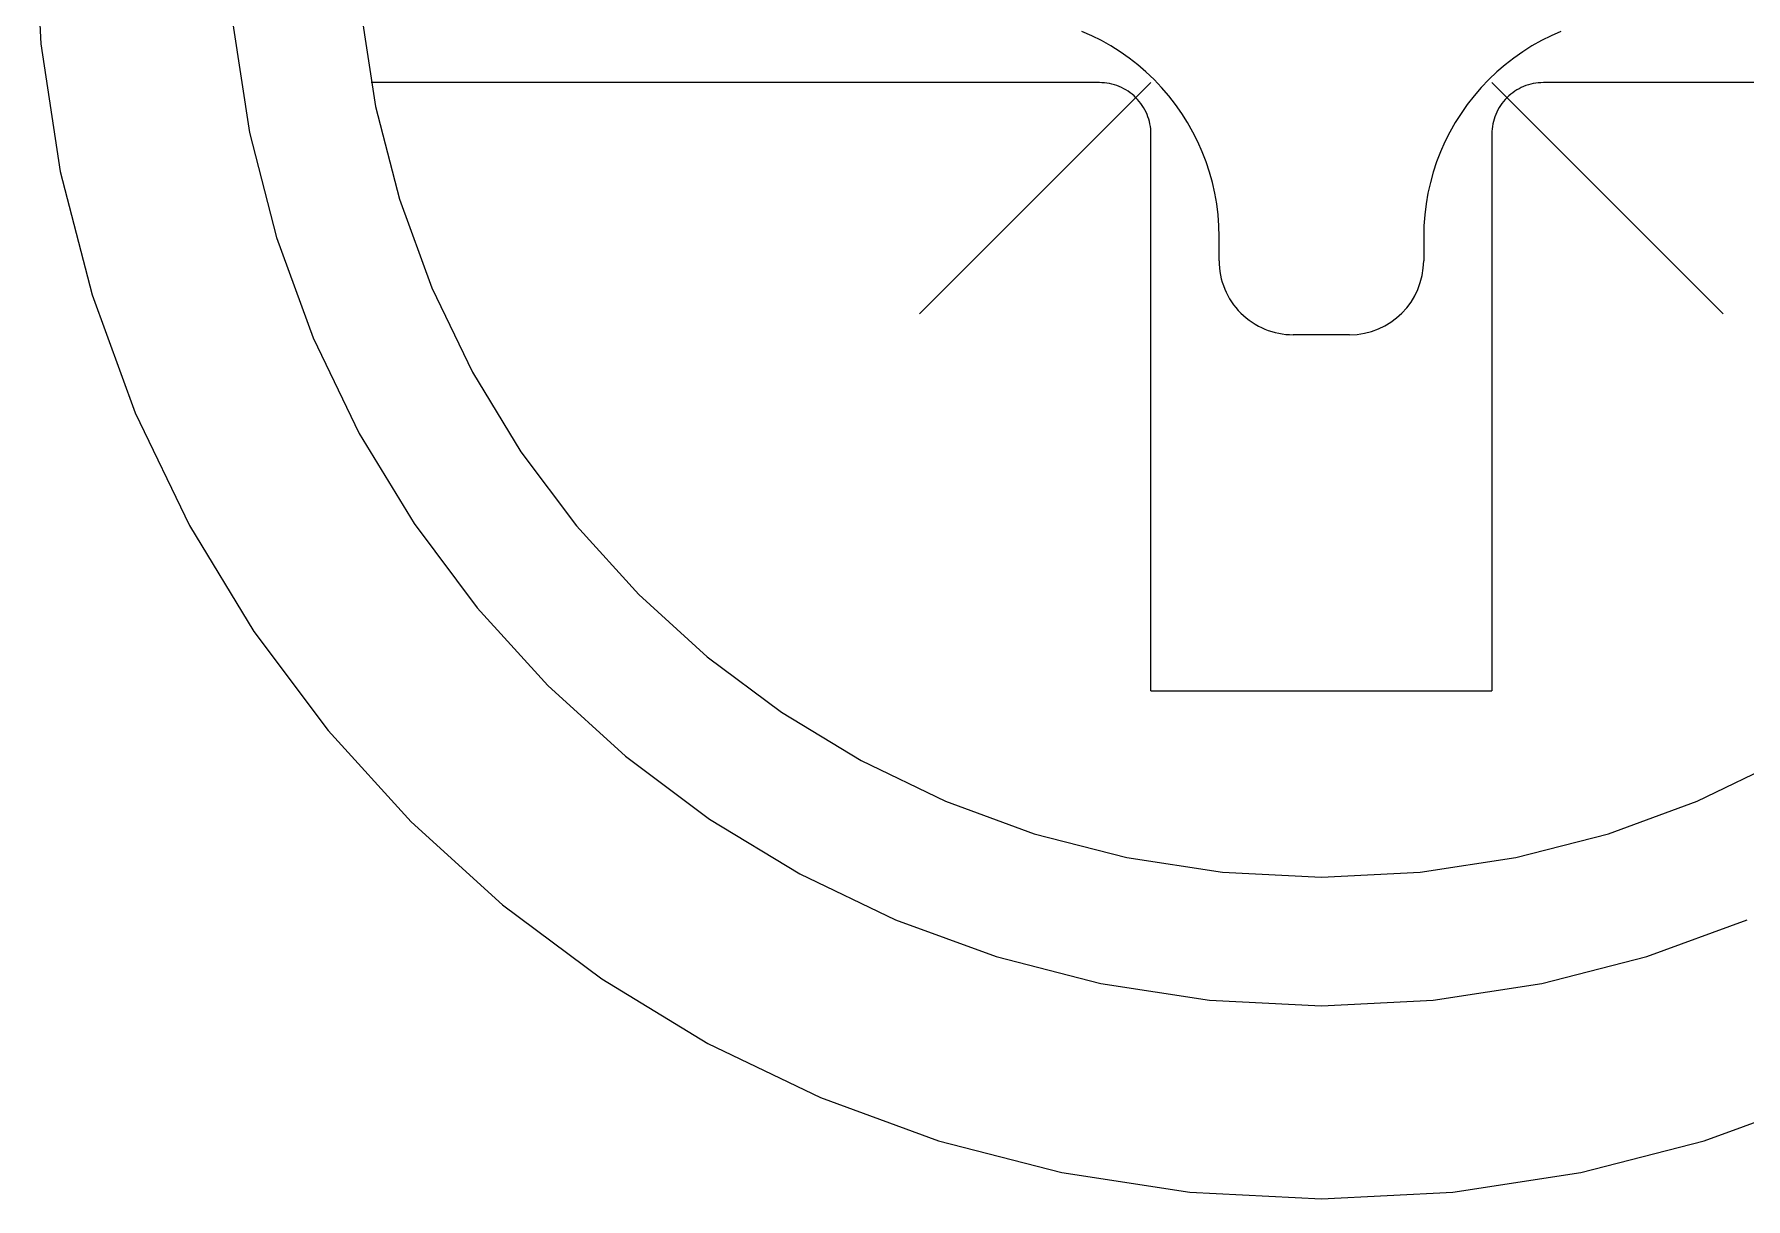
# Model space of a CAD drawing. Header units: millimetres. Extents: x -208796 to -83323, y 30910 to 103951.
# Drawn here: x -100255.7 to -100249.65, y 36501.2 to 36505.33 of the extents above; entities that cross this region are included whole.
import ezdxf

# ---------------------------------------------------------------- set-up
doc = ezdxf.new("R2010")
doc.units = ezdxf.units.MM
doc.header["$LTSCALE"] = 3

# ---------------------------------------------------------------- blocks, each defined once
blk = doc.blocks.new('*U99')
for p, q in [((-4.5563, 7.695), (-4.5329, 7.2293)), ((13.4157, 7.695), (13.4391, 7.2293)), ((-3.3997, 7.3457), (-3.3478, 7.0064)), ((14.5723, 7.3457), (14.6242, 7.0064)), ((-3.8529, 7.2992), (-3.7943, 6.9146)), ((-0.8131, 7.2576), (-0.8481, 7.273)), ((0.848, 7.273), (0.8128, 7.2576)), ((14.1191, 7.2992), (14.1777, 6.9146)), ((17.1589, 7.2576), (17.1239, 7.273)), ((18.82, 7.273), (18.7848, 7.2576)), ((-4.5329, 7.2293), (-4.4639, 6.7769)), ((-0.7787, 7.2403), (-0.8131, 7.2576)), ((-0.7453, 7.2214), (-0.7787, 7.2403)), ((-0.7126, 7.2007), (-0.7453, 7.2214)), ((0.745, 7.2214), (0.7125, 7.2007)), ((0.7785, 7.2403), (0.745, 7.2214)), ((0.8128, 7.2576), (0.7785, 7.2403)), ((13.4391, 7.2293), (13.5081, 6.7769)), ((17.1933, 7.2403), (17.1589, 7.2576)), ((17.2267, 7.2214), (17.1933, 7.2403)), ((17.2594, 7.2007), (17.2267, 7.2214)), ((18.717, 7.2214), (18.6845, 7.2007)), ((18.7505, 7.2403), (18.717, 7.2214)), ((18.7848, 7.2576), (18.7505, 7.2403)), ((-0.681, 7.1786), (-0.7126, 7.2007)), ((-0.6504, 7.1547), (-0.681, 7.1786)), ((-0.621, 7.1294), (-0.6504, 7.1547)), ((0.6503, 7.1547), (0.6209, 7.1294)), ((0.6808, 7.1786), (0.6503, 7.1547)), ((0.7125, 7.2007), (0.6808, 7.1786)), ((17.291, 7.1786), (17.2594, 7.2007)), ((17.3216, 7.1547), (17.291, 7.1786)), ((17.351, 7.1294), (17.3216, 7.1547)), ((18.6223, 7.1547), (18.5929, 7.1294)), ((18.6528, 7.1786), (18.6223, 7.1547)), ((18.6845, 7.2007), (18.6528, 7.1786)), ((-0.7856, 7.0914), (-3.3635, 7.0914)), ((-1.4223, 6.2724), (-0.6034, 7.0914)), ((-0.7768, 7.0913), (-0.7856, 7.0914)), ((-0.7678, 7.0906), (-0.7768, 7.0913)), ((-0.759, 7.0896), (-0.7678, 7.0906)), ((-0.75, 7.0879), (-0.759, 7.0896)), ((-0.5926, 7.1023), (-0.621, 7.1294)), ((-0.5658, 7.0741), (-0.5926, 7.1023)), ((-0.5926, 7.1023), (-0.5926, 7.1023)), ((0.5927, 7.1023), (0.5656, 7.0741)), ((0.6209, 7.1294), (0.5927, 7.1023)), ((0.5927, 7.1023), (0.5927, 7.1023)), ((0.6035, 7.0914), (1.4223, 6.2724)), ((0.7585, 7.0896), (0.7498, 7.0879)), ((0.7675, 7.0906), (0.7585, 7.0896)), ((0.7765, 7.0913), (0.7675, 7.0906)), ((0.7856, 7.0914), (0.7765, 7.0913)), ((0.7856, 7.0914), (0.7856, 7.0914)), ((3.3635, 7.0914), (0.7856, 7.0914)), ((17.1864, 7.0914), (14.6085, 7.0914)), ((16.5497, 6.2724), (17.3686, 7.0914)), ((17.1952, 7.0913), (17.1864, 7.0914)), ((17.2042, 7.0906), (17.1952, 7.0913)), ((17.213, 7.0896), (17.2042, 7.0906)), ((17.222, 7.0879), (17.213, 7.0896)), ((17.3794, 7.1023), (17.351, 7.1294)), ((17.4062, 7.0741), (17.3794, 7.1023)), ((17.3794, 7.1023), (17.3794, 7.1023)), ((18.5647, 7.1023), (18.5376, 7.0741)), ((18.5929, 7.1294), (18.5647, 7.1023)), ((18.5647, 7.1023), (18.5647, 7.1023)), ((18.5755, 7.0914), (19.3943, 6.2724)), ((18.7305, 7.0896), (18.7218, 7.0879)), ((18.7395, 7.0906), (18.7305, 7.0896)), ((18.7485, 7.0913), (18.7395, 7.0906)), ((18.7576, 7.0914), (18.7485, 7.0913)), ((18.7576, 7.0914), (18.7576, 7.0914)), ((21.3355, 7.0914), (18.7576, 7.0914)), ((-0.7414, 7.0861), (-0.75, 7.0879)), ((-0.7327, 7.0837), (-0.7414, 7.0861)), ((-0.7243, 7.0809), (-0.7327, 7.0837)), ((-0.7159, 7.0776), (-0.7243, 7.0809)), ((-0.708, 7.0742), (-0.7159, 7.0776)), ((-0.7, 7.0701), (-0.708, 7.0742)), ((-0.6923, 7.0658), (-0.7, 7.0701)), ((-0.6846, 7.0609), (-0.6923, 7.0658)), ((-0.6773, 7.0558), (-0.6846, 7.0609)), ((-0.6702, 7.0502), (-0.6773, 7.0558)), ((-0.6634, 7.0444), (-0.6702, 7.0502)), ((-0.6567, 7.038), (-0.6634, 7.0444)), ((-0.6506, 7.0316), (-0.6567, 7.038)), ((-0.6567, 7.038), (-0.6567, 7.038)), ((-0.6447, 7.0248), (-0.6506, 7.0316)), ((-0.5404, 7.0446), (-0.5658, 7.0741)), ((-0.5167, 7.0141), (-0.5404, 7.0446)), ((0.5402, 7.0446), (0.5163, 7.0141)), ((0.5656, 7.0741), (0.5402, 7.0446)), ((0.6503, 7.0316), (0.6445, 7.0248)), ((0.6567, 7.038), (0.6503, 7.0316)), ((0.6631, 7.0444), (0.6567, 7.038)), ((0.6567, 7.038), (0.6567, 7.038)), ((0.6699, 7.0502), (0.6631, 7.0444)), ((0.677, 7.0558), (0.6699, 7.0502)), ((0.6844, 7.0609), (0.677, 7.0558)), ((0.6918, 7.0658), (0.6844, 7.0609)), ((0.6996, 7.0701), (0.6918, 7.0658)), ((0.7076, 7.0742), (0.6996, 7.0701)), ((0.7158, 7.0776), (0.7076, 7.0742)), ((0.724, 7.0809), (0.7158, 7.0776)), ((0.7324, 7.0837), (0.724, 7.0809)), ((0.741, 7.0861), (0.7324, 7.0837)), ((0.7498, 7.0879), (0.741, 7.0861)), ((17.2306, 7.0861), (17.222, 7.0879)), ((17.2393, 7.0837), (17.2306, 7.0861)), ((17.2477, 7.0809), (17.2393, 7.0837)), ((17.2561, 7.0776), (17.2477, 7.0809)), ((17.264, 7.0742), (17.2561, 7.0776)), ((17.272, 7.0701), (17.264, 7.0742)), ((17.2797, 7.0658), (17.272, 7.0701)), ((17.2874, 7.0609), (17.2797, 7.0658)), ((17.2947, 7.0558), (17.2874, 7.0609)), ((17.3018, 7.0502), (17.2947, 7.0558)), ((17.3086, 7.0444), (17.3018, 7.0502)), ((17.3153, 7.038), (17.3086, 7.0444)), ((17.3214, 7.0316), (17.3153, 7.038)), ((17.3153, 7.038), (17.3153, 7.038)), ((17.3273, 7.0248), (17.3214, 7.0316)), ((17.4316, 7.0446), (17.4062, 7.0741)), ((17.4553, 7.0141), (17.4316, 7.0446)), ((18.5122, 7.0446), (18.4883, 7.0141)), ((18.5376, 7.0741), (18.5122, 7.0446)), ((18.6223, 7.0316), (18.6165, 7.0248)), ((18.6287, 7.038), (18.6223, 7.0316)), ((18.6351, 7.0444), (18.6287, 7.038)), ((18.6287, 7.038), (18.6287, 7.038)), ((18.6419, 7.0502), (18.6351, 7.0444)), ((18.649, 7.0558), (18.6419, 7.0502)), ((18.6564, 7.0609), (18.649, 7.0558)), ((18.6638, 7.0658), (18.6564, 7.0609)), ((18.6716, 7.0701), (18.6638, 7.0658)), ((18.6796, 7.0742), (18.6716, 7.0701)), ((18.6878, 7.0776), (18.6796, 7.0742)), ((18.696, 7.0809), (18.6878, 7.0776)), ((18.7044, 7.0837), (18.696, 7.0809)), ((18.713, 7.0861), (18.7044, 7.0837)), ((18.7218, 7.0879), (18.713, 7.0861)), ((-3.3478, 7.0064), (-3.2637, 6.679)), ((-0.6392, 7.0178), (-0.6447, 7.0248)), ((-0.634, 7.0104), (-0.6392, 7.0178)), ((-0.6293, 7.003), (-0.634, 7.0104)), ((-0.6249, 6.9952), (-0.6293, 7.003)), ((-0.6209, 6.9872), (-0.6249, 6.9952)), ((-0.6172, 6.979), (-0.6209, 6.9872)), ((-0.6141, 6.9708), (-0.6172, 6.979)), ((-0.6113, 6.9624), (-0.6141, 6.9708)), ((-0.4944, 6.9824), (-0.5167, 7.0141)), ((-0.4738, 6.9499), (-0.4944, 6.9824)), ((0.4942, 6.9824), (0.4735, 6.9499)), ((0.5163, 7.0141), (0.4942, 6.9824)), ((0.6138, 6.9708), (0.611, 6.9624)), ((0.6171, 6.979), (0.6138, 6.9708)), ((0.6205, 6.9872), (0.6171, 6.979)), ((0.6246, 6.9952), (0.6205, 6.9872)), ((0.6289, 7.003), (0.6246, 6.9952)), ((0.6338, 7.0104), (0.6289, 7.003)), ((0.6389, 7.0178), (0.6338, 7.0104)), ((0.6445, 7.0248), (0.6389, 7.0178)), ((14.6242, 7.0064), (14.7083, 6.679)), ((17.3328, 7.0178), (17.3273, 7.0248)), ((17.338, 7.0104), (17.3328, 7.0178)), ((17.3427, 7.003), (17.338, 7.0104)), ((17.3471, 6.9952), (17.3427, 7.003)), ((17.3511, 6.9872), (17.3471, 6.9952)), ((17.3548, 6.979), (17.3511, 6.9872)), ((17.3579, 6.9708), (17.3548, 6.979)), ((17.3607, 6.9624), (17.3579, 6.9708)), ((17.4776, 6.9824), (17.4553, 7.0141)), ((17.4982, 6.9499), (17.4776, 6.9824)), ((18.4662, 6.9824), (18.4455, 6.9499)), ((18.4883, 7.0141), (18.4662, 6.9824)), ((18.5858, 6.9708), (18.583, 6.9624)), ((18.5891, 6.979), (18.5858, 6.9708)), ((18.5925, 6.9872), (18.5891, 6.979)), ((18.5966, 6.9952), (18.5925, 6.9872)), ((18.6009, 7.003), (18.5966, 6.9952)), ((18.6058, 7.0104), (18.6009, 7.003)), ((18.6109, 7.0178), (18.6058, 7.0104)), ((18.6165, 7.0248), (18.6109, 7.0178)), ((-3.7943, 6.9146), (-3.6989, 6.5435)), ((-0.609, 6.9538), (-0.6113, 6.9624)), ((-0.6069, 6.945), (-0.609, 6.9538)), ((-0.6054, 6.9363), (-0.6069, 6.945)), ((-0.6042, 6.9273), (-0.6054, 6.9363)), ((-0.6036, 6.9183), (-0.6042, 6.9273)), ((-0.6033, 6.9092), (-0.6036, 6.9183)), ((-0.6033, 6.9092), (-0.6033, 6.9092)), ((-0.6033, 4.9372), (-0.6033, 6.9092)), ((-0.4549, 6.9164), (-0.4738, 6.9499)), ((-0.4376, 6.8821), (-0.4549, 6.9164)), ((0.4546, 6.9164), (0.4373, 6.8821)), ((0.4735, 6.9499), (0.4546, 6.9164)), ((0.6034, 6.9183), (0.6033, 6.9092)), ((0.6033, 6.9092), (0.6033, 4.9372)), ((0.6041, 6.9273), (0.6034, 6.9183)), ((0.6051, 6.9363), (0.6041, 6.9273)), ((0.6068, 6.945), (0.6051, 6.9363)), ((0.6086, 6.9538), (0.6068, 6.945)), ((0.611, 6.9624), (0.6086, 6.9538)), ((14.1777, 6.9146), (14.2731, 6.5435)), ((17.363, 6.9538), (17.3607, 6.9624)), ((17.3651, 6.945), (17.363, 6.9538)), ((17.3666, 6.9363), (17.3651, 6.945)), ((17.3678, 6.9273), (17.3666, 6.9363)), ((17.3684, 6.9183), (17.3678, 6.9273)), ((17.3687, 6.9092), (17.3684, 6.9183)), ((17.3687, 6.9092), (17.3687, 6.9092)), ((17.3687, 4.9372), (17.3687, 6.9092)), ((17.5171, 6.9164), (17.4982, 6.9499)), ((17.5344, 6.8821), (17.5171, 6.9164)), ((18.4266, 6.9164), (18.4093, 6.8821)), ((18.4455, 6.9499), (18.4266, 6.9164)), ((18.5754, 6.9183), (18.5753, 6.9092)), ((18.5753, 6.9092), (18.5753, 4.9372)), ((18.5761, 6.9273), (18.5754, 6.9183)), ((18.5771, 6.9363), (18.5761, 6.9273)), ((18.5788, 6.945), (18.5771, 6.9363)), ((18.5806, 6.9538), (18.5788, 6.945)), ((18.583, 6.9624), (18.5806, 6.9538)), ((-0.422, 6.8469), (-0.4376, 6.8821)), ((-0.4082, 6.8112), (-0.422, 6.8469)), ((0.4219, 6.8469), (0.4079, 6.8112)), ((0.4373, 6.8821), (0.4219, 6.8469)), ((17.55, 6.8469), (17.5344, 6.8821)), ((17.5638, 6.8112), (17.55, 6.8469)), ((18.3939, 6.8469), (18.3799, 6.8112)), ((18.4093, 6.8821), (18.3939, 6.8469)), ((-0.3962, 6.7747), (-0.4082, 6.8112)), ((0.4079, 6.8112), (0.3959, 6.7747)), ((17.5758, 6.7747), (17.5638, 6.8112)), ((18.3799, 6.8112), (18.3679, 6.7747)), ((-4.4639, 6.7769), (-4.3517, 6.3404)), ((-0.386, 6.7377), (-0.3962, 6.7747)), ((-0.3773, 6.7), (-0.386, 6.7377)), ((0.3856, 6.7377), (0.3772, 6.7)), ((0.3959, 6.7747), (0.3856, 6.7377)), ((13.5081, 6.7769), (13.6203, 6.3404)), ((17.586, 6.7377), (17.5758, 6.7747)), ((17.5947, 6.7), (17.586, 6.7377)), ((18.3576, 6.7377), (18.3492, 6.7)), ((18.3679, 6.7747), (18.3576, 6.7377)), ((-3.2637, 6.679), (-3.1487, 6.365)), ((-0.3707, 6.6621), (-0.3773, 6.7)), ((0.3772, 6.7), (0.3706, 6.6621)), ((14.7083, 6.679), (14.8233, 6.365)), ((17.6013, 6.6621), (17.5947, 6.7)), ((18.3492, 6.7), (18.3426, 6.6621)), ((-0.3659, 6.6235), (-0.3707, 6.6621)), ((-0.3631, 6.5847), (-0.3659, 6.6235)), ((0.3658, 6.6235), (0.363, 6.5847)), ((0.3706, 6.6621), (0.3658, 6.6235)), ((17.6061, 6.6235), (17.6013, 6.6621)), ((17.6089, 6.5847), (17.6061, 6.6235)), ((18.3378, 6.6235), (18.335, 6.5847)), ((18.3426, 6.6621), (18.3378, 6.6235)), ((-3.6989, 6.5435), (-3.5686, 6.1876)), ((-0.362, 6.5455), (-0.3631, 6.5847)), ((-0.362, 6.4609), (-0.362, 6.5455)), ((-0.362, 6.5455), (-0.362, 6.5455)), ((0.363, 6.5847), (0.3621, 6.5455)), ((0.3621, 6.5455), (0.3621, 6.4609)), ((14.2731, 6.5435), (14.4034, 6.1876)), ((17.61, 6.5455), (17.6089, 6.5847)), ((17.61, 6.4609), (17.61, 6.5455)), ((17.61, 6.5455), (17.61, 6.5455)), ((18.335, 6.5847), (18.3341, 6.5455)), ((18.3341, 6.5455), (18.3341, 6.4609)), ((-0.362, 6.4609), (-0.362, 6.4609)), ((-0.362, 6.4609), (-0.3617, 6.448)), ((-0.3617, 6.448), (-0.3608, 6.4351)), ((-0.3608, 6.4351), (-0.3593, 6.4224)), ((-0.3593, 6.4224), (-0.357, 6.4096)), ((0.3567, 6.4082), (0.3606, 6.4342)), ((0.3606, 6.4342), (0.3621, 6.4609)), ((17.61, 6.4609), (17.61, 6.4609)), ((17.61, 6.4609), (17.6103, 6.448)), ((17.6103, 6.448), (17.6112, 6.4351)), ((17.6112, 6.4351), (17.6127, 6.4224)), ((17.6127, 6.4224), (17.615, 6.4096)), ((18.3287, 6.4082), (18.3326, 6.4342)), ((18.3326, 6.4342), (18.3341, 6.4609)), ((-3.1487, 6.365), (-3.0049, 6.0664)), ((-0.357, 6.4096), (-0.3543, 6.3972)), ((-0.3543, 6.3972), (-0.3508, 6.3848)), ((-0.3508, 6.3848), (-0.3469, 6.3727)), ((-0.3469, 6.3727), (-0.3421, 6.3606)), ((0.3414, 6.3589), (0.3501, 6.3831)), ((0.3501, 6.3831), (0.3567, 6.4082)), ((14.8233, 6.365), (14.9671, 6.0664)), ((17.615, 6.4096), (17.6177, 6.3972)), ((17.6177, 6.3972), (17.6212, 6.3848)), ((17.6212, 6.3848), (17.6251, 6.3727)), ((17.6251, 6.3727), (17.6299, 6.3606)), ((18.3134, 6.3589), (18.3221, 6.3831)), ((18.3221, 6.3831), (18.3287, 6.4082)), ((-4.3517, 6.3404), (-4.1984, 5.9217)), ((-0.3421, 6.3606), (-0.337, 6.349)), ((-0.337, 6.349), (-0.3313, 6.3375)), ((-0.3313, 6.3375), (-0.325, 6.3264)), ((-0.325, 6.3264), (-0.318, 6.3154)), ((-0.318, 6.3154), (-0.3107, 6.305)), ((-0.3107, 6.305), (-0.3026, 6.2947)), ((0.3019, 6.2942), (0.3171, 6.3144)), ((0.3171, 6.3144), (0.3302, 6.3361)), ((0.3302, 6.3361), (0.3414, 6.3589)), ((13.6203, 6.3404), (13.7736, 5.9217)), ((17.6299, 6.3606), (17.635, 6.349)), ((17.635, 6.349), (17.6407, 6.3375)), ((17.6407, 6.3375), (17.647, 6.3264)), ((17.647, 6.3264), (17.654, 6.3154)), ((17.654, 6.3154), (17.6613, 6.305)), ((17.6613, 6.305), (17.6694, 6.2947)), ((18.2739, 6.2942), (18.2891, 6.3144)), ((18.2891, 6.3144), (18.3022, 6.3361)), ((18.3022, 6.3361), (18.3134, 6.3589)), ((-0.3026, 6.2947), (-0.2942, 6.2849)), ((-0.2942, 6.2849), (-0.2851, 6.2754)), ((-0.2851, 6.2754), (-0.2851, 6.2754)), ((-0.2851, 6.2754), (-0.2758, 6.2665)), ((-0.2758, 6.2665), (-0.2659, 6.2581)), ((-0.2659, 6.2581), (-0.2558, 6.2502)), ((-0.2558, 6.2502), (-0.2452, 6.2427)), ((-0.2452, 6.2427), (-0.2345, 6.2359)), ((0.2244, 6.2304), (0.2461, 6.2435)), ((0.2461, 6.2435), (0.2663, 6.2586)), ((0.2663, 6.2586), (0.2851, 6.2754)), ((0.2851, 6.2754), (0.3019, 6.2942)), ((17.6694, 6.2947), (17.6778, 6.2849)), ((17.6778, 6.2849), (17.6869, 6.2754)), ((17.6869, 6.2754), (17.6869, 6.2754)), ((17.6869, 6.2754), (17.6962, 6.2665)), ((17.6962, 6.2665), (17.7061, 6.2581)), ((17.7061, 6.2581), (17.7162, 6.2502)), ((17.7162, 6.2502), (17.7268, 6.2427)), ((17.7268, 6.2427), (17.7375, 6.2359)), ((18.1964, 6.2304), (18.2181, 6.2435)), ((18.2181, 6.2435), (18.2383, 6.2586)), ((18.2383, 6.2586), (18.2571, 6.2754)), ((18.2571, 6.2754), (18.2739, 6.2942)), ((-3.5686, 6.1876), (-3.4056, 5.8492)), ((-0.2345, 6.2359), (-0.2233, 6.2296)), ((-0.2233, 6.2296), (-0.2118, 6.2239)), ((-0.2118, 6.2239), (-0.2, 6.2186)), ((-0.2, 6.2186), (-0.1881, 6.2141)), ((-0.1881, 6.2141), (-0.1759, 6.21)), ((-0.1759, 6.21), (-0.1636, 6.2067)), ((-0.1636, 6.2067), (-0.151, 6.2037)), ((-0.151, 6.2037), (-0.1384, 6.2016)), ((-0.1384, 6.2016), (-0.1255, 6.1999)), ((-0.1255, 6.1999), (-0.1126, 6.199)), ((-0.1126, 6.199), (-0.0995, 6.1985)), ((0.0996, 6.1985), (-0.0995, 6.1985)), ((0.0996, 6.1985), (0.1263, 6.2)), ((0.0996, 6.1985), (0.0996, 6.1985)), ((0.1263, 6.2), (0.1523, 6.2039)), ((0.1523, 6.2039), (0.1774, 6.2105)), ((0.1774, 6.2105), (0.2016, 6.2192)), ((0.2016, 6.2192), (0.2244, 6.2304)), ((14.4034, 6.1876), (14.5664, 5.8492)), ((17.7375, 6.2359), (17.7487, 6.2296)), ((17.7487, 6.2296), (17.7602, 6.2239)), ((17.7602, 6.2239), (17.772, 6.2186)), ((17.772, 6.2186), (17.7839, 6.2141)), ((17.7839, 6.2141), (17.7961, 6.21)), ((17.7961, 6.21), (17.8084, 6.2067)), ((17.8084, 6.2067), (17.821, 6.2037)), ((17.821, 6.2037), (17.8336, 6.2016)), ((17.8336, 6.2016), (17.8465, 6.1999)), ((17.8465, 6.1999), (17.8594, 6.199)), ((17.8594, 6.199), (17.8725, 6.1985)), ((18.0716, 6.1985), (17.8725, 6.1985)), ((18.0716, 6.1985), (18.0983, 6.2)), ((18.0716, 6.1985), (18.0716, 6.1985)), ((18.0983, 6.2), (18.1243, 6.2039)), ((18.1243, 6.2039), (18.1494, 6.2105)), ((18.1494, 6.2105), (18.1736, 6.2192)), ((18.1736, 6.2192), (18.1964, 6.2304)), ((-3.0049, 6.0664), (-2.8337, 5.7845)), ((14.9671, 6.0664), (15.1383, 5.7845)), ((-4.1984, 5.9217), (-4.0066, 5.5235)), ((13.7736, 5.9217), (13.9654, 5.5235)), ((-3.4056, 5.8492), (-3.2115, 5.5299)), ((14.5664, 5.8492), (14.7605, 5.5299)), ((-2.8337, 5.7845), (-2.6371, 5.5214)), ((15.1383, 5.7845), (15.3349, 5.5214)), ((-4.0066, 5.5235), (-3.7784, 5.1478)), ((-3.2115, 5.5299), (-2.9886, 5.2317)), ((-2.6371, 5.5214), (-2.4164, 5.2787)), ((13.9654, 5.5235), (14.1936, 5.1478)), ((14.7605, 5.5299), (14.9834, 5.2317)), ((15.3349, 5.5214), (15.5556, 5.2787)), ((-2.4164, 5.2787), (-2.1739, 5.0582)), ((15.5556, 5.2787), (15.7981, 5.0582)), ((-2.9886, 5.2317), (-2.7386, 4.9566)), ((14.9834, 5.2317), (15.2334, 4.9566)), ((-3.7784, 5.1478), (-3.5161, 4.7971)), ((14.1936, 5.1478), (14.4559, 4.7971)), ((-2.1739, 5.0582), (-1.9108, 4.8615)), ((15.7981, 5.0582), (16.0612, 4.8615)), ((-2.7386, 4.9566), (-2.4637, 4.7067)), ((-0.6033, 4.9372), (0.6033, 4.9372)), ((15.2334, 4.9566), (15.5083, 4.7067)), ((17.3687, 4.9372), (18.5753, 4.9372)), ((-1.9108, 4.8615), (-1.6291, 4.6904)), ((16.0612, 4.8615), (16.3429, 4.6904)), ((-3.5161, 4.7971), (-3.2219, 4.4734)), ((14.4559, 4.7971), (14.7501, 4.4734)), ((-2.4637, 4.7067), (-2.1655, 4.4837)), ((-1.6291, 4.6904), (-1.3303, 4.5464)), ((1.33, 4.5464), (1.6286, 4.6904)), ((15.5083, 4.7067), (15.8065, 4.4837)), ((16.3429, 4.6904), (16.6417, 4.5464)), ((19.302, 4.5464), (19.6006, 4.6904)), ((-1.3303, 4.5464), (-1.0164, 4.4317)), ((1.016, 4.4317), (1.33, 4.5464)), ((16.6417, 4.5464), (16.9556, 4.4317)), ((18.988, 4.4317), (19.302, 4.5464)), ((-2.1655, 4.4837), (-1.8463, 4.2898)), ((15.8065, 4.4837), (16.1257, 4.2898)), ((-3.2219, 4.4734), (-2.8984, 4.1795)), ((-1.0164, 4.4317), (-0.6889, 4.3474)), ((0.6886, 4.3474), (1.016, 4.4317)), ((14.7501, 4.4734), (15.0736, 4.1795)), ((16.9556, 4.4317), (17.2831, 4.3474)), ((18.6606, 4.3474), (18.988, 4.4317)), ((-0.6889, 4.3474), (-0.3496, 4.2955)), ((0.3493, 4.2955), (0.6886, 4.3474)), ((17.2831, 4.3474), (17.6224, 4.2955)), ((18.3213, 4.2955), (18.6606, 4.3474)), ((-1.8463, 4.2898), (-1.5076, 4.1266)), ((-0.3496, 4.2955), (0, 4.2778)), ((0, 4.2778), (0.3493, 4.2955)), ((0, 4.2778), (0, 4.2778)), ((16.1257, 4.2898), (16.4644, 4.1266)), ((17.6224, 4.2955), (17.972, 4.2778)), ((17.972, 4.2778), (18.3213, 4.2955)), ((17.972, 4.2778), (17.972, 4.2778)), ((-2.8984, 4.1795), (-2.5476, 3.9171)), ((-1.5076, 4.1266), (-1.1518, 3.9964)), ((1.1515, 3.9964), (1.5074, 4.1266)), ((15.0736, 4.1795), (15.4244, 3.9171)), ((16.4644, 4.1266), (16.8202, 3.9964)), ((19.1235, 3.9964), (19.4794, 4.1266)), ((-1.1518, 3.9964), (-0.7806, 3.9009)), ((0.7804, 3.9009), (1.1515, 3.9964)), ((16.8202, 3.9964), (17.1914, 3.9009)), ((18.7524, 3.9009), (19.1235, 3.9964)), ((-2.5476, 3.9171), (-2.172, 3.6889)), ((-0.7806, 3.9009), (-0.3961, 3.8423)), ((0.3958, 3.8423), (0.7804, 3.9009)), ((15.4244, 3.9171), (15.8, 3.6889)), ((17.1914, 3.9009), (17.5759, 3.8423)), ((18.3678, 3.8423), (18.7524, 3.9009)), ((-0.3961, 3.8423), (0, 3.8222)), ((0, 3.8222), (0.3958, 3.8423)), ((0, 3.8222), (0, 3.8222)), ((17.5759, 3.8423), (17.972, 3.8222)), ((17.972, 3.8222), (18.3678, 3.8423)), ((17.972, 3.8222), (17.972, 3.8222)), ((-2.172, 3.6889), (-1.7736, 3.4969)), ((15.8, 3.6889), (16.1984, 3.4969)), ((-1.7736, 3.4969), (-1.3551, 3.3438)), ((1.3547, 3.3437), (1.7734, 3.4968)), ((16.1984, 3.4969), (16.6169, 3.3438)), ((19.3267, 3.3437), (19.7454, 3.4968)), ((-1.3551, 3.3438), (-0.9184, 3.2314)), ((0.9181, 3.2313), (1.3547, 3.3437)), ((16.6169, 3.3438), (17.0536, 3.2314)), ((18.8901, 3.2313), (19.3267, 3.3437)), ((-0.9184, 3.2314), (-0.466, 3.1624)), ((0.4657, 3.1623), (0.9181, 3.2313)), ((17.0536, 3.2314), (17.506, 3.1624)), ((18.4377, 3.1623), (18.8901, 3.2313)), ((-0.466, 3.1624), (0, 3.1387)), ((0, 3.1387), (0.4657, 3.1623)), ((17.506, 3.1624), (17.972, 3.1387)), ((17.972, 3.1387), (18.4377, 3.1623)), ((0, 3.1387), (0, 3.1387)), ((17.972, 3.1387), (17.972, 3.1387))]:
    blk.add_line(p, q)

msp = doc.modelspace()

# ---------------------------------------------------------------- block references
for p in [(-100269.1202, 36498.0641), (-100251.1482, 36498.0641)]:
    msp.add_blockref('*U99', p)

doc.saveas('drawing.dxf')
